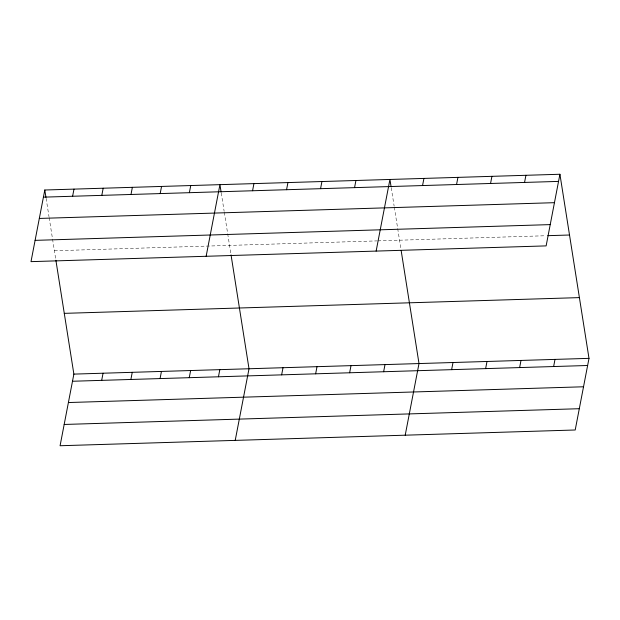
<?xml version="1.0" encoding="UTF-8"?>
<svg xmlns="http://www.w3.org/2000/svg" width="620" height="620" viewBox="0 0 620 620"><rect width="100%" height="100%" fill="white"/><g stroke="black" fill="none" stroke-linecap="round" stroke-linejoin="round"><path stroke-width="0.46" stroke-dasharray="3.1 2.33" d="M54.39 250.759L376.859 240.901M377.805 240.87L545.91 235.732M391.243 187.736L394.149 206.15M394.297 207.072L400.877 248.744M221.247 192.936L224.153 211.35M224.301 212.265L230.88 253.944M46.105 198.292L49.011 216.706M49.158 217.62L55.738 259.3"/><path stroke-width="0.93" d="M44.795 190.007L31 261.64L546.127 245.892L559.922 174.259L44.795 190.007L45.957 197.369M72.61 196.253L73.989 189.116M101.804 195.362L103.176 188.224M55.885 260.245L73.873 374.108L60.078 445.741L575.205 429.993L589 358.36L559.922 174.259M130.991 194.471L132.37 187.333M101.688 380.362L103.059 373.217M160.185 193.579L161.556 186.434M130.874 379.463L132.254 372.326M189.371 192.688L190.751 185.543M160.069 378.572L161.44 371.434M206.142 256.285L219.937 184.651L221.1 192.014M189.255 377.681L190.635 370.543M252.565 190.751L253.937 183.613M218.449 376.79L219.821 369.644M235.22 440.386L249.015 368.753L231.035 254.89M286.564 189.712L287.936 182.575M281.635 374.86L283.014 367.714M320.563 188.674L321.935 181.536M315.634 373.813L317.014 366.676M354.555 187.635L355.934 180.49M349.634 372.775L351.013 365.637M376.138 251.085L389.933 179.451L391.096 186.822M383.633 371.737L385.005 364.599M422.553 185.558L423.933 178.413M405.209 435.193L419.004 363.553L401.171 250.643M456.553 184.52L457.932 177.374M451.631 369.66L453.003 362.514M490.552 183.474L491.931 176.336M485.631 368.621L487.002 361.476M524.551 182.435L525.931 175.297M519.63 367.583L521.001 360.437M553.629 366.536L555.001 359.399M43.423 197.152L558.55 181.397M39.324 218.434L554.451 202.678M35.1 240.358L550.227 224.611M547.801 235.67L569.517 235.011M64.278 313.356L579.406 297.608M73.873 374.108L589 358.36M72.494 381.254L587.628 365.498M68.394 402.535L583.529 386.779M64.17 424.46L579.305 408.712"/></g></svg>
